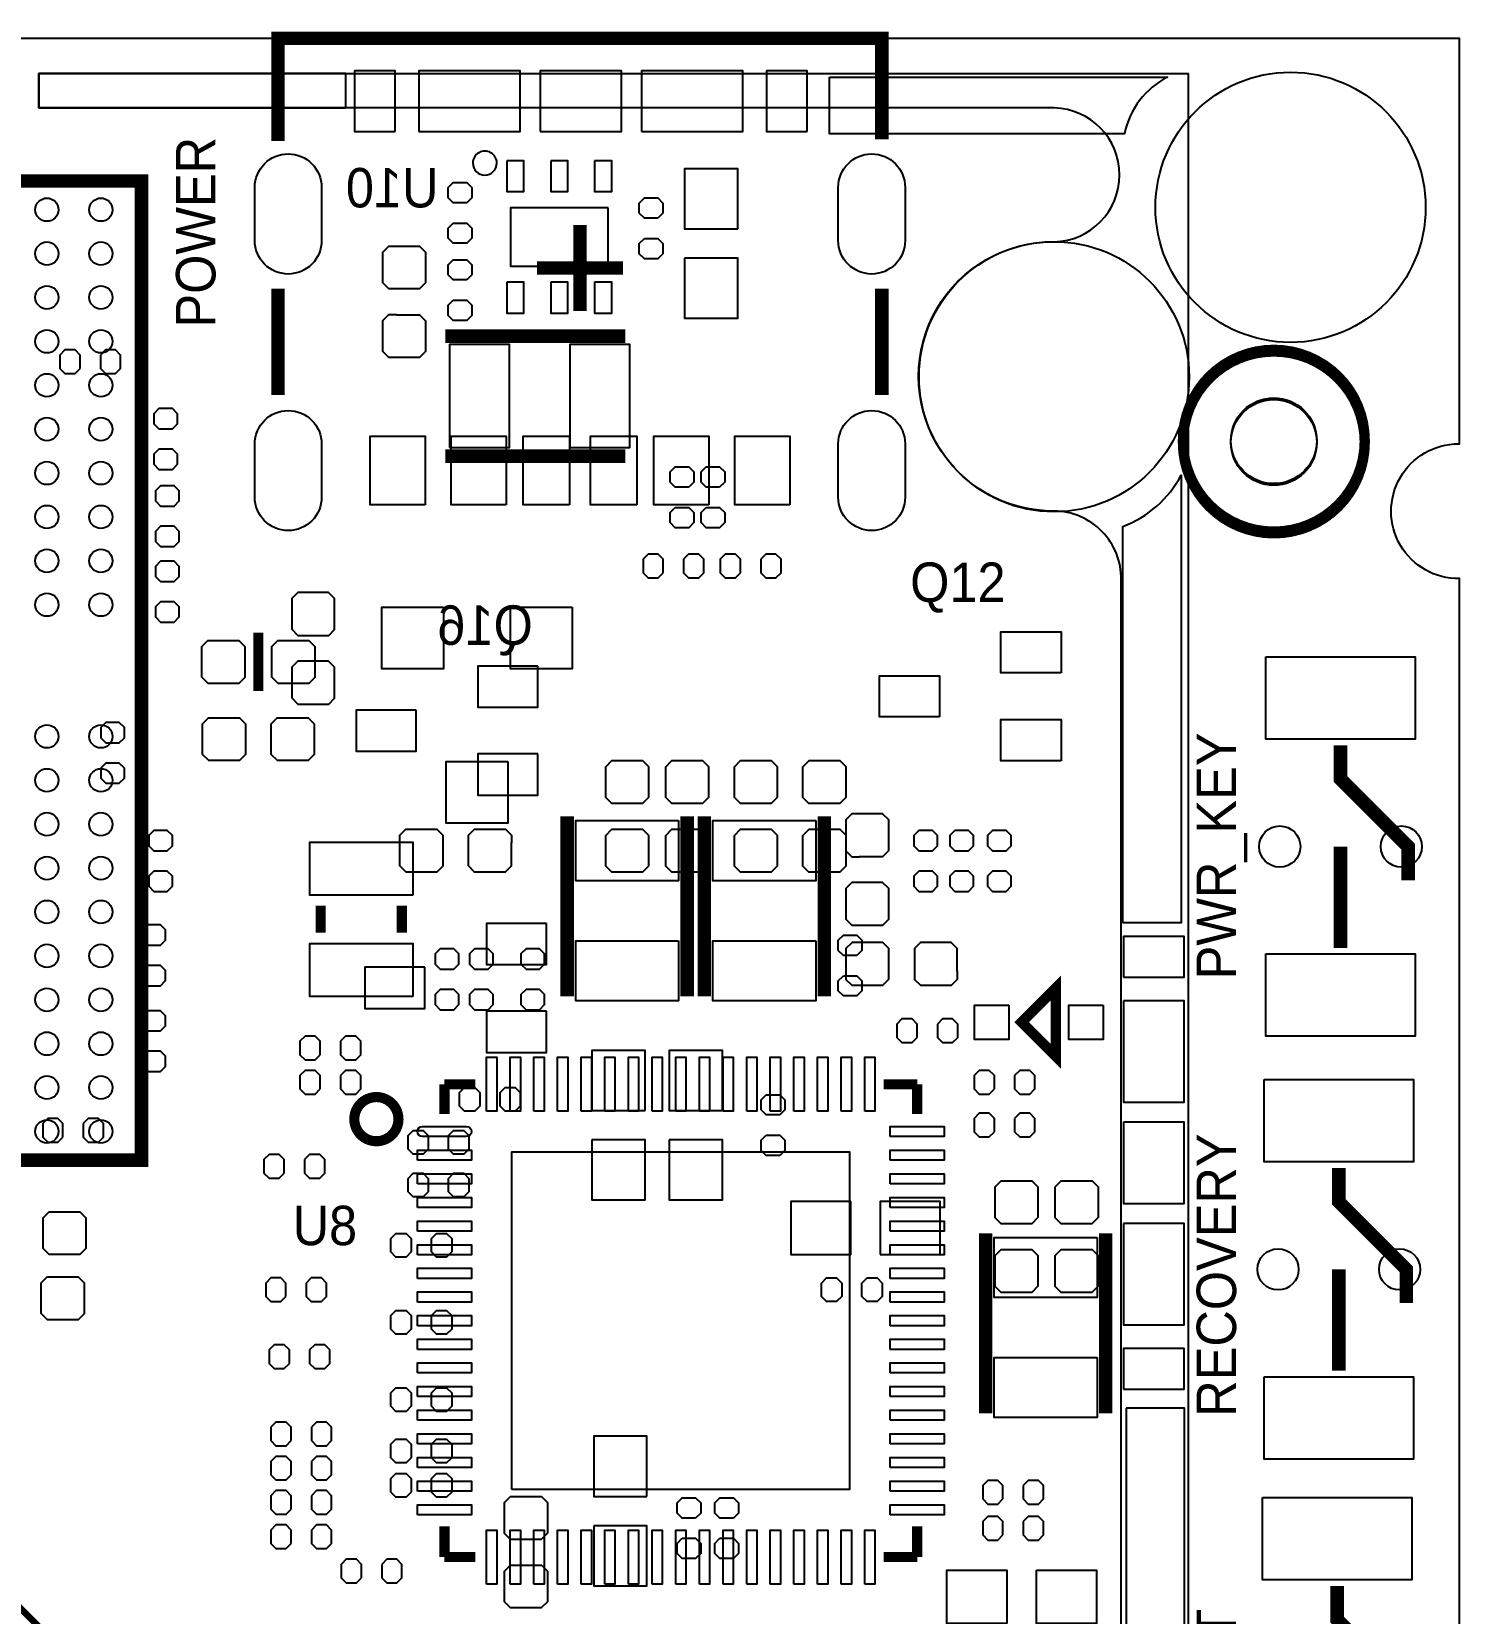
# Model space of a CAD drawing. Extents: x 0 to 69.6, y 0 to 50.1.
# Drawn here: x 48.46 to 69.6, y 26.68 to 50.1 of the extents above; entities that cross this region are included whole.
import ezdxf

# ---------------------------------------------------------------- set-up
doc = ezdxf.new("R2010")
doc.units = 0
for name, color, linetype in [('BG_OUTLINE', 254, 'CONTINUOUS'), ('BG_SOLDERMASK_BOTTOM', 40, 'CONTINUOUS'), ('BG_SOLDERMASK_TOP', 2, 'CONTINUOUS'), ('PG_SILKSCREEN_BOTTOM', 12, 'CONTINUOUS'), ('PG_SILKSCREEN_TOP', 254, 'CONTINUOUS'), ('PIN_BOTTOM', 1, 'CONTINUOUS'), ('PIN_TOP', 110, 'CONTINUOUS')]:
    doc.layers.add(name, color=color, linetype=linetype)

msp = doc.modelspace()

# ---------------------------------------------------------------- linework, layer by layer
at = {"layer": 'BG_OUTLINE'}
msp.add_lwpolyline([(69.599988, 22.000007), (69.599988, 42.00144, -1.005831), (69.58838, 43.99788), (69.599988, 43.99788), (69.599988, 45.400011), (69.599988, 49.000004), (69.599988, 50.000002), (68.59999, 50.000002), (48.00346, 50.000002), (48.00346, 48.88992), (44.80052, 48.88992), (44.80052, 49.997462), (44.79798, 50.000002), (24.79802, 50.000002)], format="xyb", dxfattribs=at)
at = {"layer": 'BG_SOLDERMASK_BOTTOM'}
for points in [[(48.5648, 49.4792), (48.5648, 48.9712), (53.1114, 48.9712), (53.1114, 49.4792)], [(64.6684, 29.718), (64.6684, 21.463), (65.532, 21.463), (65.532, 29.718)]]:
    msp.add_lwpolyline(points, close=True, dxfattribs=at)
for points in [[(60.2742, 49.4284), (65.278, 49.4284, 0.22696), (64.643, 48.5902), (60.2742, 48.5902)], [(64.6176, 36.9062), (64.6176, 42.7736, 0.183624), (65.4812, 43.5356), (65.4812, 36.9062)]]:
    msp.add_lwpolyline(points, format="xyb", close=True, dxfattribs=at)
at = {"layer": 'BG_SOLDERMASK_TOP'}
msp.add_lwpolyline([(63.627, 4.191, -1.000247), (63.5762, 8.1534, 0.415088), (64.5922, 9.1948), (64.5922, 41.9862, 0.415165), (63.6016, 43.0022, -1.007364), (63.6016, 46.99, 0.975674), (63.6016, 48.9712), (48.5648, 48.9712), (48.5648, 49.4792), (65.5828, 49.4792), (65.5828, 4.318), (65.4558, 4.191)], format="xyb", close=True, dxfattribs=at)
at = {"layer": 'PG_SILKSCREEN_BOTTOM'}
msp.add_lwpolyline([(55.347438, 48.154946, 1), (54.991422, 48.154939, 1)], format="xyb", close=True, dxfattribs=at)
for points, const_width in [([(40.085035, 33.389976), (50.08499, 33.389951), (50.08499, 47.890024), (40.08501, 47.890024), (40.085035, 33.389976), (50.08499, 33.389951), (50.08499, 47.890024), (40.08501, 47.890024)], 0.2), ([(57.2516, 45.593), (54.5846, 45.593)], 0.2), ([(57.2516, 43.815), (54.5846, 43.815)], 0.2), ([(51.816, 41.1988), (51.816, 40.3352)], 0.1524)]:
    msp.add_lwpolyline(points, dxfattribs=dict(at, const_width=const_width))
at = {"layer": 'PG_SILKSCREEN_BOTTOM', "const_width": 0.1524}
msp.add_lwpolyline([(68.199, 44.0182, 1), (65.5066, 44.0182, 1), (68.199, 44.0182)], format="xyb", dxfattribs=at)
at = {"layer": 'PG_SILKSCREEN_TOP'}
for points, const_width in [([(52.1081, 48.48098), (52.1081, 50.001373), (61.0489, 50.001373), (61.0489, 48.50638)], 0.2), ([(56.5785, 45.96638), (56.5785, 47.23638)], 0.2), ([(57.2135, 46.60138), (55.9435, 46.60138)], 0.2), ([(52.1081, 46.29658), (52.1081, 44.72178)], 0.2), ([(61.0489, 46.29658), (61.0489, 44.72178)], 0.2), ([(67.84086, 39.533957), (67.84086, 39.033958), (68.840858, 38.03396), (68.840858, 37.533961)], 0.2), ([(56.388, 35.814), (56.388, 38.481)], 0.2), ([(58.166, 35.814), (58.166, 38.481)], 0.2), ([(58.42, 35.814), (58.42, 38.481)], 0.2), ([(60.198, 35.814), (60.198, 38.481)], 0.2), ([(36.802593, 38.244805), (51.298399, 23.749)], 0.100101), ([(67.84086, 38.03396), (67.84086, 36.533963)], 0.2), ([(52.740001, 36.757026), (52.740001, 37.15705)], 0.150012), ([(53.939999, 36.757026), (53.939999, 37.15705)], 0.150012), ([(63.627, 34.925), (63.627, 35.941), (63.119, 35.433), (63.627, 34.925)], 0.1524), ([(54.5719, 34.513495), (54.5719, 34.074405)], 0.150089), ([(54.5719, 34.513495), (55.030802, 34.513495)], 0.150089), ([(61.572115, 34.513495), (61.0743, 34.513495)], 0.150089), ([(61.572115, 34.513495), (61.572115, 34.074405)], 0.150089), ([(67.81546, 33.272857), (67.81546, 32.772858), (68.815458, 31.77286), (68.815458, 31.272861)], 0.2), ([(62.5856, 29.6418), (62.5856, 32.3088)], 0.2), ([(64.3636, 29.6418), (64.3636, 32.3088)], 0.2), ([(67.81546, 31.77286), (67.81546, 30.272863)], 0.2), ([(54.5719, 27.513305), (54.5719, 27.967407)], 0.150089), ([(61.572115, 27.513305), (61.572115, 27.967407)], 0.150089), ([(54.5719, 27.513305), (55.030802, 27.513305)], 0.150089), ([(61.572115, 27.513305), (61.0743, 27.513305)], 0.150089), ([(67.79006, 27.085417), (67.79006, 26.585418), (68.790058, 25.58542), (68.790058, 25.085421)], 0.2)]:
    msp.add_lwpolyline(points, dxfattribs=dict(at, const_width=const_width))
for points, const_width in [([(68.199, 44.0436, 1), (65.5066, 44.0436, 1), (68.199, 44.0436)], 0.1524), ([(53.890901, 33.997392, 1), (53.237105, 33.997392, 1), (53.890901, 33.997392)], 0.150089)]:
    msp.add_lwpolyline(points, format="xyb", dxfattribs=dict(at, const_width=const_width))
at = {"layer": 'PIN_BOTTOM'}
for points in [[(53.841193, 48.622788), (53.841193, 49.522786), (53.241194, 49.522786), (53.241194, 48.622788)], [(54.191192, 48.622801), (55.691189, 48.622801), (55.691189, 49.522799), (54.191192, 49.522799)], [(55.991201, 48.622801), (57.191199, 48.622801), (57.191199, 49.522799), (55.991201, 49.522799)], [(57.491211, 48.622801), (58.991208, 48.622801), (58.991208, 49.522799), (57.491211, 49.522799)], [(59.941206, 48.622788), (59.941206, 49.522786), (59.341207, 49.522786), (59.341207, 48.622788)], [(55.495419, 48.18954), (55.495419, 47.73234), (55.749419, 47.73234), (55.749419, 48.18954)], [(56.14543, 48.18954), (56.14543, 47.73234), (56.39943, 47.73234), (56.39943, 48.18954)], [(56.795441, 48.18954), (56.795441, 47.73234), (57.049441, 47.73234), (57.049441, 48.18954)], [(58.9153, 47.1805), (58.9153, 48.0695), (58.1279, 48.0695), (58.1279, 47.1805)], [(54.903014, 47.56691), (54.703015, 47.56691), (54.628009, 47.641916), (54.628009, 47.791929), (54.703015, 47.866935), (54.903014, 47.866935), (54.978021, 47.791929), (54.978021, 47.641916)], [(57.7326, 47.338386), (57.5326, 47.338386), (57.457594, 47.413393), (57.457594, 47.563405), (57.5326, 47.638411), (57.7326, 47.638411), (57.807606, 47.563405), (57.807606, 47.413393)], [(56.99633, 47.492742), (55.54853, 47.492742), (55.54853, 46.629142), (56.99633, 46.629142)], [(54.703015, 47.266936), (54.903014, 47.266936), (54.978021, 47.19193), (54.978021, 47.041918), (54.903014, 46.966911), (54.703015, 46.966911), (54.628009, 47.041918), (54.628009, 47.19193)], [(54.1909, 46.2915), (53.8607, 46.2915), (53.746095, 46.2915), (53.6575, 46.380095), (53.6575, 46.8376), (53.7464, 46.9265), (53.860395, 46.9265), (53.8607, 46.926195), (54.2036, 46.926195), (54.2925, 46.837295), (54.2925, 46.494395), (54.2925, 46.382711), (54.201289, 46.2915)], [(57.5326, 47.038412), (57.7326, 47.038412), (57.807606, 46.963406), (57.807606, 46.813394), (57.7326, 46.738388), (57.5326, 46.738388), (57.457594, 46.813394), (57.457594, 46.963406)], [(54.903065, 46.42391), (54.703066, 46.42391), (54.628059, 46.498916), (54.628059, 46.648929), (54.703066, 46.723935), (54.903065, 46.723935), (54.978071, 46.648929), (54.978071, 46.498916)], [(58.1279, 46.7455), (58.1279, 45.8565), (58.9153, 45.8565), (58.9153, 46.7455)], [(55.495419, 46.389544), (55.495419, 45.932344), (55.749419, 45.932344), (55.749419, 46.389544)], [(56.14543, 46.389544), (56.14543, 45.932344), (56.39943, 45.932344), (56.39943, 46.389544)], [(56.795441, 46.389544), (56.795441, 45.932344), (57.049441, 45.932344), (57.049441, 46.389544)], [(54.1909, 45.2755), (53.8607, 45.2755), (53.746095, 45.2755), (53.6575, 45.364095), (53.6575, 45.8216), (53.7464, 45.9105), (53.860395, 45.9105), (53.8607, 45.910195), (54.2036, 45.910195), (54.2925, 45.821295), (54.2925, 45.478395), (54.2925, 45.366711), (54.201289, 45.2755)], [(54.703066, 46.123936), (54.903065, 46.123936), (54.978071, 46.04893), (54.978071, 45.898918), (54.903065, 45.823911), (54.703066, 45.823911), (54.628059, 45.898918), (54.628059, 46.04893)], [(54.6481, 43.942), (55.5371, 43.942), (55.5371, 45.466), (54.6481, 45.466)], [(56.4261, 43.942), (57.3151, 43.942), (57.3151, 45.466), (56.4261, 45.466)], [(58.1898, 43.355387), (57.9898, 43.355387), (57.914794, 43.430393), (57.914794, 43.580406), (57.9898, 43.655412), (58.1898, 43.655412), (58.264806, 43.580406), (58.264806, 43.430393)], [(58.647, 43.355387), (58.447, 43.355387), (58.371994, 43.430393), (58.371994, 43.580406), (58.447, 43.655412), (58.647, 43.655412), (58.722006, 43.580406), (58.722006, 43.430393)], [(57.9898, 43.055413), (58.1898, 43.055413), (58.264806, 42.980407), (58.264806, 42.830394), (58.1898, 42.755388), (57.9898, 42.755388), (57.914794, 42.830394), (57.914794, 42.980407)], [(58.447, 43.055413), (58.647, 43.055413), (58.722006, 42.980407), (58.722006, 42.830394), (58.647, 42.755388), (58.447, 42.755388), (58.371994, 42.830394), (58.371994, 42.980407)], [(50.980188, 40.5511), (50.980188, 40.8813), (50.980188, 40.995905), (51.068783, 41.0845), (51.526288, 41.0845), (51.615188, 40.9956), (51.615188, 40.881605), (51.614883, 40.8813), (51.614883, 40.5384), (51.525983, 40.4495), (51.183083, 40.4495), (51.071399, 40.4495), (50.980188, 40.540711)], [(52.016812, 40.5511), (52.016812, 40.8813), (52.016812, 40.995905), (52.105408, 41.0845), (52.562912, 41.0845), (52.651812, 40.9956), (52.651812, 40.881605), (52.651508, 40.8813), (52.651508, 40.5384), (52.562608, 40.4495), (52.219708, 40.4495), (52.108024, 40.4495), (52.016812, 40.540711)], [(55.954498, 40.705811), (55.065498, 40.705811), (55.065498, 40.096211), (55.954498, 40.096211)], [(54.154502, 40.0558), (53.265502, 40.0558), (53.265502, 39.4462), (54.154502, 39.4462)], [(50.9905, 39.4081), (50.9905, 39.7383), (50.9905, 39.852905), (51.079095, 39.9415), (51.5366, 39.9415), (51.6255, 39.8526), (51.6255, 39.738605), (51.625195, 39.7383), (51.625195, 39.3954), (51.536295, 39.3065), (51.193395, 39.3065), (51.081711, 39.3065), (50.9905, 39.397711)], [(52.0065, 39.4081), (52.0065, 39.7383), (52.0065, 39.852905), (52.095095, 39.9415), (52.5526, 39.9415), (52.6415, 39.8526), (52.6415, 39.738605), (52.641195, 39.7383), (52.641195, 39.3954), (52.552295, 39.3065), (52.209395, 39.3065), (52.097711, 39.3065), (52.0065, 39.397711)], [(55.954498, 39.405789), (55.065498, 39.405789), (55.065498, 38.796189), (55.954498, 38.796189)], [(57.0611, 39.3065), (57.3913, 39.3065), (57.505905, 39.3065), (57.5945, 39.217905), (57.5945, 38.7604), (57.5056, 38.6715), (57.391605, 38.6715), (57.3913, 38.671805), (57.0484, 38.671805), (56.9595, 38.760705), (56.9595, 39.103605), (56.9595, 39.215289), (57.050711, 39.3065)], [(57.9501, 39.3065), (58.2803, 39.3065), (58.394905, 39.3065), (58.4835, 39.217905), (58.4835, 38.7604), (58.3946, 38.6715), (58.280605, 38.6715), (58.2803, 38.671805), (57.9374, 38.671805), (57.8485, 38.760705), (57.8485, 39.103605), (57.8485, 39.215289), (57.939711, 39.3065)], [(58.9661, 39.3065), (59.2963, 39.3065), (59.410905, 39.3065), (59.4995, 39.217905), (59.4995, 38.7604), (59.4106, 38.6715), (59.296605, 38.6715), (59.2963, 38.671805), (58.9534, 38.671805), (58.8645, 38.760705), (58.8645, 39.103605), (58.8645, 39.215289), (58.955711, 39.3065)], [(59.9821, 39.3065), (60.3123, 39.3065), (60.426905, 39.3065), (60.5155, 39.217905), (60.5155, 38.7604), (60.4266, 38.6715), (60.312605, 38.6715), (60.3123, 38.671805), (59.9694, 38.671805), (59.8805, 38.760705), (59.8805, 39.103605), (59.8805, 39.215289), (59.971711, 39.3065)], [(53.9115, 37.7571), (53.9115, 38.0873), (53.9115, 38.201905), (54.000095, 38.2905), (54.4576, 38.2905), (54.5465, 38.2016), (54.5465, 38.087605), (54.546195, 38.0873), (54.546195, 37.7444), (54.457295, 37.6555), (54.114395, 37.6555), (54.002711, 37.6555), (53.9115, 37.746711)], [(54.9275, 37.7571), (54.9275, 38.0873), (54.9275, 38.201905), (55.016095, 38.2905), (55.4736, 38.2905), (55.5625, 38.2016), (55.5625, 38.087605), (55.562195, 38.0873), (55.562195, 37.7444), (55.473295, 37.6555), (55.130395, 37.6555), (55.018711, 37.6555), (54.9275, 37.746711)], [(57.0611, 38.2905), (57.3913, 38.2905), (57.505905, 38.2905), (57.5945, 38.201905), (57.5945, 37.7444), (57.5056, 37.6555), (57.391605, 37.6555), (57.3913, 37.655805), (57.0484, 37.655805), (56.9595, 37.744705), (56.9595, 38.087605), (56.9595, 38.199289), (57.050711, 38.2905)], [(57.9501, 38.2905), (58.2803, 38.2905), (58.394905, 38.2905), (58.4835, 38.201905), (58.4835, 37.7444), (58.3946, 37.6555), (58.280605, 37.6555), (58.2803, 37.655805), (57.9374, 37.655805), (57.8485, 37.744705), (57.8485, 38.087605), (57.8485, 38.199289), (57.939711, 38.2905)], [(58.9661, 38.2905), (59.2963, 38.2905), (59.410905, 38.2905), (59.4995, 38.201905), (59.4995, 37.7444), (59.4106, 37.6555), (59.296605, 37.6555), (59.2963, 37.655805), (58.9534, 37.655805), (58.8645, 37.744705), (58.8645, 38.087605), (58.8645, 38.199289), (58.955711, 38.2905)], [(59.9821, 38.2905), (60.3123, 38.2905), (60.426905, 38.2905), (60.5155, 38.201905), (60.5155, 37.7444), (60.4266, 37.6555), (60.312605, 37.6555), (60.3123, 37.655805), (59.9694, 37.655805), (59.8805, 37.744705), (59.8805, 38.087605), (59.8805, 38.199289), (59.971711, 38.2905)], [(56.081498, 36.895811), (55.192498, 36.895811), (55.192498, 36.286211), (56.081498, 36.286211)], [(60.679, 36.421187), (60.479, 36.421187), (60.403994, 36.496193), (60.403994, 36.646206), (60.479, 36.721212), (60.679, 36.721212), (60.754006, 36.646206), (60.754006, 36.496193)], [(64.624801, 36.100207), (65.524799, 36.100207), (65.524799, 36.700206), (64.624801, 36.700206)], [(54.281502, 36.2458), (53.392502, 36.2458), (53.392502, 35.6362), (54.281502, 35.6362)], [(60.479, 36.121213), (60.679, 36.121213), (60.754006, 36.046207), (60.754006, 35.896194), (60.679, 35.821188), (60.479, 35.821188), (60.403994, 35.896194), (60.403994, 36.046207)], [(64.624801, 35.750208), (64.624801, 34.250211), (65.524799, 34.250211), (65.524799, 35.750208)], [(56.081498, 35.595789), (55.192498, 35.595789), (55.192498, 34.986189), (56.081498, 34.986189)], [(57.5437, 34.1265), (57.5437, 35.0155), (56.7563, 35.0155), (56.7563, 34.1265)], [(58.6867, 34.1265), (58.6867, 35.0155), (57.8993, 35.0155), (57.8993, 34.1265)], [(55.095013, 34.39), (55.095013, 34.19), (55.020007, 34.114994), (54.869994, 34.114994), (54.794988, 34.19), (54.794988, 34.39), (54.869994, 34.465006), (55.020007, 34.465006)], [(55.394987, 34.19), (55.394987, 34.39), (55.469993, 34.465006), (55.620006, 34.465006), (55.695012, 34.39), (55.695012, 34.19), (55.620006, 34.114994), (55.469993, 34.114994)], [(59.536, 34.058987), (59.336, 34.058987), (59.260994, 34.133993), (59.260994, 34.284006), (59.336, 34.359012), (59.536, 34.359012), (59.611006, 34.284006), (59.611006, 34.133993)], [(54.333013, 33.755), (54.333013, 33.555), (54.258007, 33.479994), (54.107994, 33.479994), (54.032988, 33.555), (54.032988, 33.755), (54.107994, 33.830006), (54.258007, 33.830006)], [(54.632987, 33.555), (54.632987, 33.755), (54.707993, 33.830006), (54.858006, 33.830006), (54.933012, 33.755), (54.933012, 33.555), (54.858006, 33.479994), (54.707993, 33.479994)], [(59.336, 33.759013), (59.536, 33.759013), (59.611006, 33.684007), (59.611006, 33.533994), (59.536, 33.458988), (59.336, 33.458988), (59.260994, 33.533994), (59.260994, 33.684007)], [(64.624801, 33.950199), (64.624801, 32.750201), (65.524799, 32.750201), (65.524799, 33.950199)], [(56.7563, 33.6915), (56.7563, 32.8025), (57.5437, 32.8025), (57.5437, 33.6915)], [(57.8993, 33.6915), (57.8993, 32.8025), (58.6867, 32.8025), (58.6867, 33.6915)], [(54.333013, 33.12), (54.333013, 32.92), (54.258007, 32.844994), (54.107994, 32.844994), (54.032988, 32.92), (54.032988, 33.12), (54.107994, 33.195006), (54.258007, 33.195006)], [(54.632987, 32.92), (54.632987, 33.12), (54.707993, 33.195006), (54.858006, 33.195006), (54.933012, 33.12), (54.933012, 32.92), (54.858006, 32.844994), (54.707993, 32.844994)], [(63.2587, 32.4485), (62.9285, 32.4485), (62.813895, 32.4485), (62.7253, 32.537095), (62.7253, 32.9946), (62.8142, 33.0835), (62.928195, 33.0835), (62.9285, 33.083195), (63.2714, 33.083195), (63.3603, 32.994295), (63.3603, 32.651395), (63.3603, 32.539711), (63.269089, 32.4485)], [(64.1477, 32.4485), (63.8175, 32.4485), (63.702895, 32.4485), (63.6143, 32.537095), (63.6143, 32.9946), (63.7032, 33.0835), (63.817195, 33.0835), (63.8175, 33.083195), (64.1604, 33.083195), (64.2493, 32.994295), (64.2493, 32.651395), (64.2493, 32.539711), (64.158089, 32.4485)], [(48.6283, 32.0929), (48.6283, 32.4231), (48.6283, 32.537705), (48.716895, 32.6263), (49.1744, 32.6263), (49.2633, 32.5374), (49.2633, 32.423405), (49.262995, 32.4231), (49.262995, 32.0802), (49.174095, 31.9913), (48.831195, 31.9913), (48.719511, 31.9913), (48.6283, 32.082511)], [(60.5901, 32.7787), (59.7011, 32.7787), (59.7011, 31.9913), (60.5901, 31.9913)], [(61.0251, 31.9913), (61.9141, 31.9913), (61.9141, 32.7787), (61.0251, 32.7787)], [(64.624801, 32.450189), (64.624801, 30.950192), (65.524799, 30.950192), (65.524799, 32.450189)], [(54.079013, 32.231), (54.079013, 32.031), (54.004007, 31.955994), (53.853994, 31.955994), (53.778988, 32.031), (53.778988, 32.231), (53.853994, 32.306006), (54.004007, 32.306006)], [(54.378987, 32.031), (54.378987, 32.231), (54.453993, 32.306006), (54.604006, 32.306006), (54.679012, 32.231), (54.679012, 32.031), (54.604006, 31.955994), (54.453993, 31.955994)], [(63.2587, 31.4325), (62.9285, 31.4325), (62.813895, 31.4325), (62.7253, 31.521095), (62.7253, 31.9786), (62.8142, 32.0675), (62.928195, 32.0675), (62.9285, 32.067195), (63.2714, 32.067195), (63.3603, 31.978295), (63.3603, 31.635395), (63.3603, 31.523711), (63.269089, 31.4325)], [(64.1477, 31.4325), (63.8175, 31.4325), (63.702895, 31.4325), (63.6143, 31.521095), (63.6143, 31.9786), (63.7032, 32.0675), (63.817195, 32.0675), (63.8175, 32.067195), (64.1604, 32.067195), (64.2493, 31.978295), (64.2493, 31.635395), (64.2493, 31.523711), (64.158089, 31.4325)], [(48.6029, 31.1277), (48.6029, 31.4579), (48.6029, 31.572505), (48.691495, 31.6611), (49.149, 31.6611), (49.2379, 31.5722), (49.2379, 31.458205), (49.237595, 31.4579), (49.237595, 31.115), (49.148695, 31.0261), (48.805795, 31.0261), (48.694111, 31.0261), (48.6029, 31.117311)], [(60.454413, 31.5706), (60.454413, 31.3706), (60.379407, 31.295594), (60.229394, 31.295594), (60.154388, 31.3706), (60.154388, 31.5706), (60.229394, 31.645606), (60.379407, 31.645606)], [(60.754387, 31.3706), (60.754387, 31.5706), (60.829393, 31.645606), (60.979406, 31.645606), (61.054412, 31.5706), (61.054412, 31.3706), (60.979406, 31.295594), (60.829393, 31.295594)], [(54.079013, 31.088), (54.079013, 30.888), (54.004007, 30.812994), (53.853994, 30.812994), (53.778988, 30.888), (53.778988, 31.088), (53.853994, 31.163006), (54.004007, 31.163006)], [(54.378987, 30.888), (54.378987, 31.088), (54.453993, 31.163006), (54.604006, 31.163006), (54.679012, 31.088), (54.679012, 30.888), (54.604006, 30.812994), (54.453993, 30.812994)], [(64.624801, 30.000194), (65.524799, 30.000194), (65.524799, 30.600193), (64.624801, 30.600193)], [(54.079013, 29.945), (54.079013, 29.745), (54.004007, 29.669994), (53.853994, 29.669994), (53.778988, 29.745), (53.778988, 29.945), (53.853994, 30.020006), (54.004007, 30.020006)], [(54.378987, 29.745), (54.378987, 29.945), (54.453993, 30.020006), (54.604006, 30.020006), (54.679012, 29.945), (54.679012, 29.745), (54.604006, 29.669994), (54.453993, 29.669994)], [(57.5691, 28.4115), (57.5691, 29.3005), (56.7817, 29.3005), (56.7817, 28.4115)], [(54.079013, 29.183), (54.079013, 28.983), (54.004007, 28.907994), (53.853994, 28.907994), (53.778988, 28.983), (53.778988, 29.183), (53.853994, 29.258006), (54.004007, 29.258006)], [(54.378987, 28.983), (54.378987, 29.183), (54.453993, 29.258006), (54.604006, 29.258006), (54.679012, 29.183), (54.679012, 28.983), (54.604006, 28.907994), (54.453993, 28.907994)], [(54.079013, 28.675), (54.079013, 28.475), (54.004007, 28.399994), (53.853994, 28.399994), (53.778988, 28.475), (53.778988, 28.675), (53.853994, 28.750006), (54.004007, 28.750006)], [(54.378987, 28.475), (54.378987, 28.675), (54.453993, 28.750006), (54.604006, 28.750006), (54.679012, 28.675), (54.679012, 28.475), (54.604006, 28.399994), (54.453993, 28.399994)], [(55.9943, 27.7749), (55.6641, 27.7749), (55.549495, 27.7749), (55.4609, 27.863495), (55.4609, 28.321), (55.5498, 28.4099), (55.663795, 28.4099), (55.6641, 28.409595), (56.007, 28.409595), (56.0959, 28.320695), (56.0959, 27.977795), (56.0959, 27.866111), (56.004689, 27.7749)], [(58.2914, 28.089987), (58.0914, 28.089987), (58.016394, 28.164993), (58.016394, 28.315006), (58.0914, 28.390012), (58.2914, 28.390012), (58.366406, 28.315006), (58.366406, 28.164993)], [(58.8502, 28.089987), (58.6502, 28.089987), (58.575194, 28.164993), (58.575194, 28.315006), (58.6502, 28.390012), (58.8502, 28.390012), (58.925206, 28.315006), (58.925206, 28.164993)], [(56.7817, 27.9765), (56.7817, 27.0875), (57.5691, 27.0875), (57.5691, 27.9765)], [(58.0914, 27.790013), (58.2914, 27.790013), (58.366406, 27.715007), (58.366406, 27.564994), (58.2914, 27.489988), (58.0914, 27.489988), (58.016394, 27.564994), (58.016394, 27.715007)], [(58.6502, 27.790013), (58.8502, 27.790013), (58.925206, 27.715007), (58.925206, 27.564994), (58.8502, 27.489988), (58.6502, 27.489988), (58.575194, 27.564994), (58.575194, 27.715007)], [(55.9943, 26.7589), (55.6641, 26.7589), (55.549495, 26.7589), (55.4609, 26.847495), (55.4609, 27.305), (55.5498, 27.3939), (55.663795, 27.3939), (55.6641, 27.393595), (56.007, 27.393595), (56.0959, 27.304695), (56.0959, 26.961795), (56.0959, 26.850111), (56.004689, 26.7589)]]:
    msp.add_lwpolyline(points, close=True, dxfattribs=at)
for points in [[(51.763193, 47.007678), (51.763193, 47.795078, -1), (52.753793, 47.795078), (52.753793, 47.007678, -1)], [(60.403207, 47.007678), (60.403207, 47.795078, -1), (61.393807, 47.795078), (61.393807, 47.007678, -1)], [(51.763193, 43.207686), (51.763193, 43.995086, -1), (52.753793, 43.995086), (52.753793, 43.207686, -1)], [(60.403207, 43.207686), (60.403207, 43.995086, -1), (61.393807, 43.995086), (61.393807, 43.207686, -1)]]:
    msp.add_lwpolyline(points, format="xyb", close=True, dxfattribs=at)
for centre, radius in [((67.099993, 47.500007), 1.999996), ((48.684993, 47.465005), 0.17145), ((49.484991, 47.465005), 0.17145), ((48.684993, 46.814994), 0.17145), ((49.484991, 46.814994), 0.17145), ((63.59906, 44.99102), 1.999996), ((48.684993, 46.165008), 0.17145), ((49.484991, 46.165008), 0.17145), ((48.684993, 45.514997), 0.17145), ((49.484991, 45.514997), 0.17145), ((48.684993, 44.865011), 0.17145), ((49.484991, 44.865011), 0.17145), ((66.8528, 44.0182), 0.635), ((48.684993, 44.214999), 0.17145), ((49.484991, 44.214999), 0.17145), ((48.684993, 43.564988), 0.17145), ((49.484991, 43.564988), 0.17145), ((48.684993, 42.915002), 0.17145), ((49.484991, 42.915002), 0.17145), ((48.684993, 42.26499), 0.17145), ((49.484991, 42.26499), 0.17145), ((48.684993, 41.615004), 0.17145), ((49.484991, 41.615004), 0.17145), ((48.684993, 39.664996), 0.17145), ((49.484991, 39.664996), 0.17145), ((48.684993, 39.01501), 0.17145), ((49.484991, 39.01501), 0.17145), ((48.684993, 38.364998), 0.17145), ((49.484991, 38.364998), 0.17145), ((66.940862, 38.03396), 0.305003), ((68.740858, 38.03396), 0.305003), ((48.684993, 37.715012), 0.17145), ((49.484991, 37.715012), 0.17145), ((48.684993, 37.065001), 0.17145), ((49.484991, 37.065001), 0.17145), ((48.684993, 36.414989), 0.17145), ((49.484991, 36.414989), 0.17145), ((48.684993, 35.765003), 0.17145), ((49.484991, 35.765003), 0.17145), ((48.684993, 35.114992), 0.17145), ((49.484991, 35.114992), 0.17145), ((48.684993, 34.465006), 0.17145), ((49.484991, 34.465006), 0.17145), ((48.684993, 33.814995), 0.17145), ((49.484991, 33.814995), 0.17145), ((66.915462, 31.77286), 0.305003), ((68.715458, 31.77286), 0.305003)]:
    msp.add_circle(centre, radius, dxfattribs=at)
at = {"layer": 'PIN_TOP'}
for points in [[(51.763193, 47.007678), (51.763193, 47.795078, -1), (52.753793, 47.795078), (52.753793, 47.007678, -1)], [(60.403207, 47.007678), (60.403207, 47.795078, -1), (61.393807, 47.795078), (61.393807, 47.007678, -1)], [(51.763193, 43.207686), (51.763193, 43.995086, -1), (52.753793, 43.995086), (52.753793, 43.207686, -1)], [(60.403207, 43.207686), (60.403207, 43.995086, -1), (61.393807, 43.995086), (61.393807, 43.207686, -1)], [(54.896918, 33.73849), (54.246932, 33.73849, -1), (54.246932, 33.888502), (54.896918, 33.888502, -1)]]:
    msp.add_lwpolyline(points, format="xyb", close=True, dxfattribs=at)
for points in [[(49.176813, 45.112), (49.176813, 45.312), (49.101807, 45.387006), (48.951794, 45.387006), (48.876788, 45.312), (48.876788, 45.112), (48.951794, 45.036994), (49.101807, 45.036994)], [(49.476787, 45.312), (49.476787, 45.112), (49.551793, 45.036994), (49.701806, 45.036994), (49.776812, 45.112), (49.776812, 45.312), (49.701806, 45.387006), (49.551793, 45.387006)], [(50.3444, 44.218987), (50.5444, 44.218987), (50.619406, 44.293993), (50.619406, 44.444006), (50.5444, 44.519012), (50.3444, 44.519012), (50.269394, 44.444006), (50.269394, 44.293993)], [(54.284905, 43.093386), (53.472105, 43.093386), (53.472105, 44.109386), (54.284905, 44.109386)], [(55.484903, 43.093386), (54.672103, 43.093386), (54.672103, 44.109386), (55.484903, 44.109386)], [(56.421401, 43.093386), (55.735601, 43.093386), (55.735601, 44.109386), (56.421401, 44.109386)], [(57.421399, 43.093386), (56.735599, 43.093386), (56.735599, 44.109386), (57.421399, 44.109386)], [(58.484897, 43.093386), (57.672097, 43.093386), (57.672097, 44.109386), (58.484897, 44.109386)], [(59.684895, 43.093386), (58.872095, 43.093386), (58.872095, 44.109386), (59.684895, 44.109386)], [(50.5444, 43.919013), (50.3444, 43.919013), (50.269394, 43.844007), (50.269394, 43.693994), (50.3444, 43.618988), (50.5444, 43.618988), (50.619406, 43.693994), (50.619406, 43.844007)], [(50.3698, 43.075987), (50.5698, 43.075987), (50.644806, 43.150993), (50.644806, 43.301006), (50.5698, 43.376012), (50.3698, 43.376012), (50.294794, 43.301006), (50.294794, 43.150993)], [(50.5698, 42.776013), (50.3698, 42.776013), (50.294794, 42.701007), (50.294794, 42.550994), (50.3698, 42.475988), (50.5698, 42.475988), (50.644806, 42.550994), (50.644806, 42.701007)], [(50.3698, 41.958387), (50.5698, 41.958387), (50.644806, 42.033393), (50.644806, 42.183406), (50.5698, 42.258412), (50.3698, 42.258412), (50.294794, 42.183406), (50.294794, 42.033393)], [(57.812813, 42.0894), (57.812813, 42.2894), (57.737807, 42.364406), (57.587794, 42.364406), (57.512788, 42.2894), (57.512788, 42.0894), (57.587794, 42.014394), (57.737807, 42.014394)], [(58.112787, 42.2894), (58.112787, 42.0894), (58.187793, 42.014394), (58.337806, 42.014394), (58.412812, 42.0894), (58.412812, 42.2894), (58.337806, 42.364406), (58.187793, 42.364406)], [(58.955813, 42.0894), (58.955813, 42.2894), (58.880807, 42.364406), (58.730794, 42.364406), (58.655788, 42.2894), (58.655788, 42.0894), (58.730794, 42.014394), (58.880807, 42.014394)], [(59.255787, 42.2894), (59.255787, 42.0894), (59.330793, 42.014394), (59.480806, 42.014394), (59.555812, 42.0894), (59.555812, 42.2894), (59.480806, 42.364406), (59.330793, 42.364406)], [(52.4129, 41.1607), (52.7431, 41.1607), (52.857705, 41.1607), (52.9463, 41.249295), (52.9463, 41.7068), (52.8574, 41.7957), (52.743405, 41.7957), (52.7431, 41.795395), (52.4002, 41.795395), (52.3113, 41.706495), (52.3113, 41.363595), (52.3113, 41.251911), (52.402511, 41.1607)], [(50.5698, 41.658413), (50.3698, 41.658413), (50.294794, 41.583407), (50.294794, 41.433394), (50.3698, 41.358388), (50.5698, 41.358388), (50.644806, 41.433394), (50.644806, 41.583407)], [(54.5592, 41.5798), (54.5592, 40.6654), (53.6448, 40.6654), (53.6448, 41.5798)], [(56.4642, 41.5798), (56.4642, 40.6654), (55.5498, 40.6654), (55.5498, 41.5798)], [(63.701498, 40.604211), (62.812498, 40.604211), (62.812498, 41.213811), (63.701498, 41.213811)], [(52.4129, 40.1447), (52.7431, 40.1447), (52.857705, 40.1447), (52.9463, 40.233295), (52.9463, 40.6908), (52.8574, 40.7797), (52.743405, 40.7797), (52.7431, 40.779395), (52.4002, 40.779395), (52.3113, 40.690495), (52.3113, 40.347595), (52.3113, 40.235911), (52.402511, 40.1447)], [(66.73596, 40.843556), (68.94576, 40.843556), (68.94576, 39.624356), (66.73596, 39.624356)], [(61.901502, 39.9542), (61.012502, 39.9542), (61.012502, 40.5638), (61.901502, 40.5638)], [(49.557, 39.570787), (49.757, 39.570787), (49.832006, 39.645793), (49.832006, 39.795806), (49.757, 39.870812), (49.557, 39.870812), (49.481994, 39.795806), (49.481994, 39.645793)], [(63.701498, 39.304189), (62.812498, 39.304189), (62.812498, 39.913789), (63.701498, 39.913789)], [(49.757, 39.270813), (49.557, 39.270813), (49.481994, 39.195807), (49.481994, 39.045794), (49.557, 38.970788), (49.757, 38.970788), (49.832006, 39.045794), (49.832006, 39.195807)], [(55.5117, 39.2938), (55.5117, 38.3794), (54.5973, 38.3794), (54.5973, 39.2938)], [(58.039, 38.4175), (58.039, 37.5285), (56.515, 37.5285), (56.515, 38.4175)], [(60.071, 38.4175), (60.071, 37.5285), (58.547, 37.5285), (58.547, 38.4175)], [(61.0489, 38.5191), (60.7187, 38.5191), (60.604095, 38.5191), (60.5155, 38.430505), (60.5155, 37.973), (60.6044, 37.8841), (60.718395, 37.8841), (60.7187, 37.884405), (61.0616, 37.884405), (61.1505, 37.973305), (61.1505, 38.316205), (61.1505, 38.427889), (61.059289, 38.5191)], [(50.2682, 37.970587), (50.4682, 37.970587), (50.543206, 38.045593), (50.543206, 38.195606), (50.4682, 38.270612), (50.2682, 38.270612), (50.193194, 38.195606), (50.193194, 38.045593)], [(61.5966, 37.970587), (61.7966, 37.970587), (61.871606, 38.045593), (61.871606, 38.195606), (61.7966, 38.270612), (61.5966, 38.270612), (61.521594, 38.195606), (61.521594, 38.045593)], [(62.13, 37.970587), (62.33, 37.970587), (62.405006, 38.045593), (62.405006, 38.195606), (62.33, 38.270612), (62.13, 38.270612), (62.054994, 38.195606), (62.054994, 38.045593)], [(62.6888, 37.970587), (62.8888, 37.970587), (62.963806, 38.045593), (62.963806, 38.195606), (62.8888, 38.270612), (62.6888, 38.270612), (62.613794, 38.195606), (62.613794, 38.045593)], [(54.102, 37.313311), (52.578, 37.313311), (52.578, 38.100711), (54.102, 38.100711)], [(50.4682, 37.670613), (50.2682, 37.670613), (50.193194, 37.595607), (50.193194, 37.445594), (50.2682, 37.370588), (50.4682, 37.370588), (50.543206, 37.445594), (50.543206, 37.595607)], [(61.0489, 37.5031), (60.7187, 37.5031), (60.604095, 37.5031), (60.5155, 37.414505), (60.5155, 36.957), (60.6044, 36.8681), (60.718395, 36.8681), (60.7187, 36.868405), (61.0616, 36.868405), (61.1505, 36.957305), (61.1505, 37.300205), (61.1505, 37.411889), (61.059289, 37.5031)], [(61.7966, 37.670613), (61.5966, 37.670613), (61.521594, 37.595607), (61.521594, 37.445594), (61.5966, 37.370588), (61.7966, 37.370588), (61.871606, 37.445594), (61.871606, 37.595607)], [(62.33, 37.670613), (62.13, 37.670613), (62.054994, 37.595607), (62.054994, 37.445594), (62.13, 37.370588), (62.33, 37.370588), (62.405006, 37.445594), (62.405006, 37.595607)], [(62.8888, 37.670613), (62.6888, 37.670613), (62.613794, 37.595607), (62.613794, 37.445594), (62.6888, 37.370588), (62.8888, 37.370588), (62.963806, 37.445594), (62.963806, 37.595607)], [(50.1666, 36.573587), (50.3666, 36.573587), (50.441606, 36.648593), (50.441606, 36.798606), (50.3666, 36.873612), (50.1666, 36.873612), (50.091594, 36.798606), (50.091594, 36.648593)], [(54.102, 35.813289), (52.578, 35.813289), (52.578, 36.600689), (54.102, 36.600689)], [(58.039, 36.6395), (58.039, 35.7505), (56.515, 35.7505), (56.515, 36.6395)], [(60.071, 36.6395), (60.071, 35.7505), (58.547, 35.7505), (58.547, 36.6395)], [(60.5155, 36.5125), (60.5155, 36.1823), (60.5155, 36.067695), (60.604095, 35.9791), (61.0616, 35.9791), (61.1505, 36.068), (61.1505, 36.181995), (61.150195, 36.1823), (61.150195, 36.5252), (61.061295, 36.6141), (60.718395, 36.6141), (60.606711, 36.6141), (60.5155, 36.522889)], [(61.5315, 36.5125), (61.5315, 36.1823), (61.5315, 36.067695), (61.620095, 35.9791), (62.0776, 35.9791), (62.1665, 36.068), (62.1665, 36.181995), (62.166195, 36.1823), (62.166195, 36.5252), (62.077295, 36.6141), (61.734395, 36.6141), (61.622711, 36.6141), (61.5315, 36.522889)], [(54.51, 36.217987), (54.71, 36.217987), (54.785006, 36.292993), (54.785006, 36.443006), (54.71, 36.518012), (54.51, 36.518012), (54.434994, 36.443006), (54.434994, 36.292993)], [(55.018, 36.217987), (55.218, 36.217987), (55.293006, 36.292993), (55.293006, 36.443006), (55.218, 36.518012), (55.018, 36.518012), (54.942994, 36.443006), (54.942994, 36.292993)], [(55.78, 36.217987), (55.98, 36.217987), (56.055006, 36.292993), (56.055006, 36.443006), (55.98, 36.518012), (55.78, 36.518012), (55.704994, 36.443006), (55.704994, 36.292993)], [(66.73596, 36.443564), (68.94576, 36.443564), (68.94576, 35.224364), (66.73596, 35.224364)], [(50.3666, 36.273613), (50.1666, 36.273613), (50.091594, 36.198607), (50.091594, 36.048594), (50.1666, 35.973588), (50.3666, 35.973588), (50.441606, 36.048594), (50.441606, 36.198607)], [(54.71, 35.918013), (54.51, 35.918013), (54.434994, 35.843007), (54.434994, 35.692994), (54.51, 35.617988), (54.71, 35.617988), (54.785006, 35.692994), (54.785006, 35.843007)], [(55.218, 35.918013), (55.018, 35.918013), (54.942994, 35.843007), (54.942994, 35.692994), (55.018, 35.617988), (55.218, 35.617988), (55.293006, 35.692994), (55.293006, 35.843007)], [(55.98, 35.918013), (55.78, 35.918013), (55.704994, 35.843007), (55.704994, 35.692994), (55.78, 35.617988), (55.98, 35.617988), (56.055006, 35.692994), (56.055006, 35.843007)], [(50.1666, 35.303587), (50.3666, 35.303587), (50.441606, 35.378593), (50.441606, 35.528606), (50.3666, 35.603612), (50.1666, 35.603612), (50.091594, 35.528606), (50.091594, 35.378593)], [(62.927001, 35.687), (62.927001, 35.179), (62.419001, 35.179), (62.419001, 35.687)], [(64.326999, 35.687), (64.326999, 35.179), (63.818999, 35.179), (63.818999, 35.687)], [(61.572013, 35.206), (61.572013, 35.406), (61.497007, 35.481006), (61.346994, 35.481006), (61.271988, 35.406), (61.271988, 35.206), (61.346994, 35.130994), (61.497007, 35.130994)], [(61.871987, 35.406), (61.871987, 35.206), (61.946993, 35.130994), (62.097006, 35.130994), (62.172012, 35.206), (62.172012, 35.406), (62.097006, 35.481006), (61.946993, 35.481006)], [(52.732813, 34.952), (52.732813, 35.152), (52.657807, 35.227006), (52.507794, 35.227006), (52.432788, 35.152), (52.432788, 34.952), (52.507794, 34.876994), (52.657807, 34.876994)], [(53.032787, 35.152), (53.032787, 34.952), (53.107793, 34.876994), (53.257806, 34.876994), (53.332812, 34.952), (53.332812, 35.152), (53.257806, 35.227006), (53.107793, 35.227006)], [(50.3666, 35.003613), (50.1666, 35.003613), (50.091594, 34.928607), (50.091594, 34.778594), (50.1666, 34.703588), (50.3666, 34.703588), (50.441606, 34.778594), (50.441606, 34.928607)], [(55.196918, 34.113495), (55.196918, 34.913494), (55.34693, 34.913494), (55.34693, 34.113495)], [(55.546904, 34.113495), (55.546904, 34.913494), (55.696917, 34.913494), (55.696917, 34.113495)], [(55.896916, 34.113495), (55.896916, 34.913494), (56.046929, 34.913494), (56.046929, 34.113495)], [(56.246903, 34.113495), (56.246903, 34.913494), (56.396915, 34.913494), (56.396915, 34.113495)], [(56.597017, 34.113495), (56.597017, 34.913494), (56.747029, 34.913494), (56.747029, 34.113495)], [(56.947003, 34.113495), (56.947003, 34.913494), (57.097016, 34.913494), (57.097016, 34.113495)], [(57.297015, 34.113495), (57.297015, 34.913494), (57.447028, 34.913494), (57.447028, 34.113495)], [(57.647002, 34.113495), (57.647002, 34.913494), (57.797014, 34.913494), (57.797014, 34.113495)], [(57.997014, 34.113495), (57.997014, 34.913494), (58.147026, 34.913494), (58.147026, 34.113495)], [(58.347026, 34.113495), (58.347026, 34.913494), (58.497038, 34.913494), (58.497038, 34.113495)], [(58.697012, 34.113495), (58.697012, 34.913494), (58.847025, 34.913494), (58.847025, 34.113495)], [(59.047024, 34.113495), (59.047024, 34.913494), (59.197037, 34.913494), (59.197037, 34.113495)], [(59.397011, 34.113495), (59.397011, 34.913494), (59.547023, 34.913494), (59.547023, 34.113495)], [(59.747125, 34.113495), (59.747125, 34.913494), (59.897137, 34.913494), (59.897137, 34.113495)], [(60.097111, 34.113495), (60.097111, 34.913494), (60.247124, 34.913494), (60.247124, 34.113495)], [(60.447123, 34.113495), (60.447123, 34.913494), (60.597136, 34.913494), (60.597136, 34.113495)], [(60.79711, 34.113495), (60.79711, 34.913494), (60.947122, 34.913494), (60.947122, 34.113495)], [(52.732813, 34.444), (52.732813, 34.644), (52.657807, 34.719006), (52.507794, 34.719006), (52.432788, 34.644), (52.432788, 34.444), (52.507794, 34.368994), (52.657807, 34.368994)], [(53.032787, 34.644), (53.032787, 34.444), (53.107793, 34.368994), (53.257806, 34.368994), (53.332812, 34.444), (53.332812, 34.644), (53.257806, 34.719006), (53.107793, 34.719006)], [(62.715013, 34.444), (62.715013, 34.644), (62.640007, 34.719006), (62.489994, 34.719006), (62.414988, 34.644), (62.414988, 34.444), (62.489994, 34.368994), (62.640007, 34.368994)], [(63.014987, 34.644), (63.014987, 34.444), (63.089993, 34.368994), (63.240006, 34.368994), (63.315012, 34.444), (63.315012, 34.644), (63.240006, 34.719006), (63.089993, 34.719006)], [(66.71056, 34.582456), (68.92036, 34.582456), (68.92036, 33.363256), (66.71056, 33.363256)], [(48.922813, 33.7328), (48.922813, 33.9328), (48.847807, 34.007806), (48.697794, 34.007806), (48.622788, 33.9328), (48.622788, 33.7328), (48.697794, 33.657794), (48.847807, 33.657794)], [(49.222787, 33.9328), (49.222787, 33.7328), (49.297793, 33.657794), (49.447806, 33.657794), (49.522812, 33.7328), (49.522812, 33.9328), (49.447806, 34.007806), (49.297793, 34.007806)], [(62.715013, 33.809), (62.715013, 34.009), (62.640007, 34.084006), (62.489994, 34.084006), (62.414988, 34.009), (62.414988, 33.809), (62.489994, 33.733994), (62.640007, 33.733994)], [(63.014987, 34.009), (63.014987, 33.809), (63.089993, 33.733994), (63.240006, 33.733994), (63.315012, 33.809), (63.315012, 34.009), (63.240006, 34.084006), (63.089993, 34.084006)], [(61.172115, 33.73849), (61.172115, 33.888502), (61.972114, 33.888502), (61.972114, 33.73849)], [(54.171926, 33.388503), (54.171926, 33.538516), (54.971925, 33.538516), (54.971925, 33.388503)], [(55.572025, 28.513405), (55.572025, 33.513395), (60.572015, 33.513395), (60.572015, 28.513405)], [(61.172115, 33.388503), (61.172115, 33.538516), (61.972114, 33.538516), (61.972114, 33.388503)], [(52.199413, 33.1994), (52.199413, 33.3994), (52.124407, 33.474406), (51.974394, 33.474406), (51.899388, 33.3994), (51.899388, 33.1994), (51.974394, 33.124394), (52.124407, 33.124394)], [(52.499387, 33.3994), (52.499387, 33.1994), (52.574393, 33.124394), (52.724406, 33.124394), (52.799412, 33.1994), (52.799412, 33.3994), (52.724406, 33.474406), (52.574393, 33.474406)], [(54.171926, 33.038491), (54.171926, 33.188504), (54.971925, 33.188504), (54.971925, 33.038491)], [(61.172115, 33.038491), (61.172115, 33.188504), (61.972114, 33.188504), (61.972114, 33.038491)], [(54.171926, 32.688505), (54.171926, 32.838517), (54.971925, 32.838517), (54.971925, 32.688505)], [(61.172115, 32.688505), (61.172115, 32.838517), (61.972114, 32.838517), (61.972114, 32.688505)], [(54.171926, 32.338391), (54.171926, 32.488403), (54.971925, 32.488403), (54.971925, 32.338391)], [(61.172115, 32.338391), (61.172115, 32.488403), (61.972114, 32.488403), (61.972114, 32.338391)], [(54.171926, 31.988404), (54.171926, 32.138417), (54.971925, 32.138417), (54.971925, 31.988404)], [(61.172115, 31.988404), (61.172115, 32.138417), (61.972114, 32.138417), (61.972114, 31.988404)], [(64.2366, 32.2453), (64.2366, 31.3563), (62.7126, 31.3563), (62.7126, 32.2453)], [(52.224813, 31.3706), (52.224813, 31.5706), (52.149807, 31.645606), (51.999794, 31.645606), (51.924788, 31.5706), (51.924788, 31.3706), (51.999794, 31.295594), (52.149807, 31.295594)], [(52.524787, 31.5706), (52.524787, 31.3706), (52.599793, 31.295594), (52.749806, 31.295594), (52.824812, 31.3706), (52.824812, 31.5706), (52.749806, 31.645606), (52.599793, 31.645606)], [(54.171926, 31.638392), (54.171926, 31.788405), (54.971925, 31.788405), (54.971925, 31.638392)], [(61.172115, 31.638392), (61.172115, 31.788405), (61.972114, 31.788405), (61.972114, 31.638392)], [(54.171926, 31.288406), (54.171926, 31.438418), (54.971925, 31.438418), (54.971925, 31.288406)], [(61.172115, 31.288406), (61.172115, 31.438418), (61.972114, 31.438418), (61.972114, 31.288406)], [(54.171926, 30.938394), (54.171926, 31.088406), (54.971925, 31.088406), (54.971925, 30.938394)], [(61.172115, 30.938394), (61.172115, 31.088406), (61.972114, 31.088406), (61.972114, 30.938394)], [(54.171926, 30.588382), (54.171926, 30.738394), (54.971925, 30.738394), (54.971925, 30.588382)], [(61.172115, 30.588382), (61.172115, 30.738394), (61.972114, 30.738394), (61.972114, 30.588382)], [(52.275613, 30.38), (52.275613, 30.58), (52.200607, 30.655006), (52.050594, 30.655006), (51.975588, 30.58), (51.975588, 30.38), (52.050594, 30.304994), (52.200607, 30.304994)], [(52.575587, 30.58), (52.575587, 30.38), (52.650593, 30.304994), (52.800606, 30.304994), (52.875612, 30.38), (52.875612, 30.58), (52.800606, 30.655006), (52.650593, 30.655006)], [(64.2366, 30.4673), (64.2366, 29.5783), (62.7126, 29.5783), (62.7126, 30.4673)], [(54.171926, 30.238395), (54.171926, 30.388408), (54.971925, 30.388408), (54.971925, 30.238395)], [(61.172115, 30.238395), (61.172115, 30.388408), (61.972114, 30.388408), (61.972114, 30.238395)], [(54.171926, 29.888383), (54.171926, 30.038396), (54.971925, 30.038396), (54.971925, 29.888383)], [(61.172115, 29.888383), (61.172115, 30.038396), (61.972114, 30.038396), (61.972114, 29.888383)], [(66.71056, 30.182464), (68.92036, 30.182464), (68.92036, 28.963264), (66.71056, 28.963264)], [(54.171926, 29.538397), (54.171926, 29.688409), (54.971925, 29.688409), (54.971925, 29.538397)], [(61.172115, 29.538397), (61.172115, 29.688409), (61.972114, 29.688409), (61.972114, 29.538397)], [(52.301013, 29.237), (52.301013, 29.437), (52.226007, 29.512006), (52.075994, 29.512006), (52.000988, 29.437), (52.000988, 29.237), (52.075994, 29.161994), (52.226007, 29.161994)], [(52.600987, 29.437), (52.600987, 29.237), (52.675993, 29.161994), (52.826006, 29.161994), (52.901012, 29.237), (52.901012, 29.437), (52.826006, 29.512006), (52.675993, 29.512006)], [(54.171926, 29.188283), (54.171926, 29.338295), (54.971925, 29.338295), (54.971925, 29.188283)], [(61.172115, 29.188283), (61.172115, 29.338295), (61.972114, 29.338295), (61.972114, 29.188283)], [(52.301013, 28.729), (52.301013, 28.929), (52.226007, 29.004006), (52.075994, 29.004006), (52.000988, 28.929), (52.000988, 28.729), (52.075994, 28.653994), (52.226007, 28.653994)], [(52.600987, 28.929), (52.600987, 28.729), (52.675993, 28.653994), (52.826006, 28.653994), (52.901012, 28.729), (52.901012, 28.929), (52.826006, 29.004006), (52.675993, 29.004006)], [(54.171926, 28.838296), (54.171926, 28.988309), (54.971925, 28.988309), (54.971925, 28.838296)], [(61.172115, 28.838296), (61.172115, 28.988309), (61.972114, 28.988309), (61.972114, 28.838296)], [(54.171926, 28.488284), (54.171926, 28.638297), (54.971925, 28.638297), (54.971925, 28.488284)], [(61.172115, 28.488284), (61.172115, 28.638297), (61.972114, 28.638297), (61.972114, 28.488284)], [(62.842013, 28.3734), (62.842013, 28.5734), (62.767007, 28.648406), (62.616994, 28.648406), (62.541988, 28.5734), (62.541988, 28.3734), (62.616994, 28.298394), (62.767007, 28.298394)], [(63.141987, 28.5734), (63.141987, 28.3734), (63.216993, 28.298394), (63.367006, 28.298394), (63.442012, 28.3734), (63.442012, 28.5734), (63.367006, 28.648406), (63.216993, 28.648406)], [(52.301013, 28.221), (52.301013, 28.421), (52.226007, 28.496006), (52.075994, 28.496006), (52.000988, 28.421), (52.000988, 28.221), (52.075994, 28.145994), (52.226007, 28.145994)], [(52.600987, 28.421), (52.600987, 28.221), (52.675993, 28.145994), (52.826006, 28.145994), (52.901012, 28.221), (52.901012, 28.421), (52.826006, 28.496006), (52.675993, 28.496006)], [(66.68516, 28.395016), (68.89496, 28.395016), (68.89496, 27.175816), (66.68516, 27.175816)], [(54.171926, 28.138298), (54.171926, 28.28831), (54.971925, 28.28831), (54.971925, 28.138298)], [(61.172115, 28.138298), (61.172115, 28.28831), (61.972114, 28.28831), (61.972114, 28.138298)], [(62.842013, 27.84), (62.842013, 28.04), (62.767007, 28.115006), (62.616994, 28.115006), (62.541988, 28.04), (62.541988, 27.84), (62.616994, 27.764994), (62.767007, 27.764994)], [(63.141987, 28.04), (63.141987, 27.84), (63.216993, 27.764994), (63.367006, 27.764994), (63.442012, 27.84), (63.442012, 28.04), (63.367006, 28.115006), (63.216993, 28.115006)], [(52.301013, 27.713), (52.301013, 27.913), (52.226007, 27.988006), (52.075994, 27.988006), (52.000988, 27.913), (52.000988, 27.713), (52.075994, 27.637994), (52.226007, 27.637994)], [(52.600987, 27.913), (52.600987, 27.713), (52.675993, 27.637994), (52.826006, 27.637994), (52.901012, 27.713), (52.901012, 27.913), (52.826006, 27.988006), (52.675993, 27.988006)], [(55.196918, 27.113306), (55.196918, 27.913305), (55.34693, 27.913305), (55.34693, 27.113306)], [(55.546904, 27.113306), (55.546904, 27.913305), (55.696917, 27.913305), (55.696917, 27.113306)], [(55.896916, 27.113306), (55.896916, 27.913305), (56.046929, 27.913305), (56.046929, 27.113306)], [(56.246903, 27.113306), (56.246903, 27.913305), (56.396915, 27.913305), (56.396915, 27.113306)], [(56.597017, 27.113306), (56.597017, 27.913305), (56.747029, 27.913305), (56.747029, 27.113306)], [(56.947003, 27.113306), (56.947003, 27.913305), (57.097016, 27.913305), (57.097016, 27.113306)], [(57.297015, 27.113306), (57.297015, 27.913305), (57.447028, 27.913305), (57.447028, 27.113306)], [(57.647002, 27.113306), (57.647002, 27.913305), (57.797014, 27.913305), (57.797014, 27.113306)], [(57.997014, 27.113306), (57.997014, 27.913305), (58.147026, 27.913305), (58.147026, 27.113306)], [(58.347026, 27.113306), (58.347026, 27.913305), (58.497038, 27.913305), (58.497038, 27.113306)], [(58.697012, 27.113306), (58.697012, 27.913305), (58.847025, 27.913305), (58.847025, 27.113306)], [(59.047024, 27.113306), (59.047024, 27.913305), (59.197037, 27.913305), (59.197037, 27.113306)], [(59.397011, 27.113306), (59.397011, 27.913305), (59.547023, 27.913305), (59.547023, 27.113306)], [(59.747125, 27.113306), (59.747125, 27.913305), (59.897137, 27.913305), (59.897137, 27.113306)], [(60.097111, 27.113306), (60.097111, 27.913305), (60.247124, 27.913305), (60.247124, 27.113306)], [(60.447123, 27.113306), (60.447123, 27.913305), (60.597136, 27.913305), (60.597136, 27.113306)], [(60.79711, 27.113306), (60.79711, 27.913305), (60.947122, 27.913305), (60.947122, 27.113306)], [(53.342413, 27.205), (53.342413, 27.405), (53.267407, 27.480006), (53.117394, 27.480006), (53.042388, 27.405), (53.042388, 27.205), (53.117394, 27.129994), (53.267407, 27.129994)], [(53.642387, 27.405), (53.642387, 27.205), (53.717393, 27.129994), (53.867406, 27.129994), (53.942412, 27.205), (53.942412, 27.405), (53.867406, 27.480006), (53.717393, 27.480006)], [(62.9015, 26.5303), (62.0125, 26.5303), (62.0125, 27.3177), (62.9015, 27.3177)], [(63.3365, 27.3177), (64.2255, 27.3177), (64.2255, 26.5303), (63.3365, 26.5303)]]:
    msp.add_lwpolyline(points, close=True, dxfattribs=at)
for centre, radius in [((67.099993, 47.500007), 1.999996), ((63.59906, 44.99102), 1.999996), ((66.8528, 44.0436), 0.635), ((66.940862, 38.03396), 0.305003), ((68.740858, 38.03396), 0.305003), ((66.915462, 31.77286), 0.305003), ((68.715458, 31.77286), 0.305003)]:
    msp.add_circle(centre, radius, dxfattribs=at)

# ---------------------------------------------------------------- texts
at = {"layer": 'PG_SILKSCREEN_BOTTOM', "text_generation_flag": 2, "width": 0.956522}
for s, p in [('U10', (54.483, 47.498)), ('Q16', (55.88, 41.021))]:
    msp.add_text(s, height=0.5842, dxfattribs=at).set_placement(p)
at = {"layer": 'PG_SILKSCREEN_TOP', "width": 0.956522}
for s, p in [('POWER', (51.181, 45.72)), ('PWR_KEY', (66.294, 36.068)), ('RECOVERY', (66.294, 29.591)), ('RESET', (66.294, 24.257))]:
    msp.add_text(s, height=0.5842, rotation=90, dxfattribs=at).set_placement(p)
for s, p in [('Q12', (61.468, 41.656)), ('U8', (52.324, 32.131))]:
    msp.add_text(s, height=0.5842, dxfattribs=at).set_placement(p)

doc.saveas('drawing.dxf')
